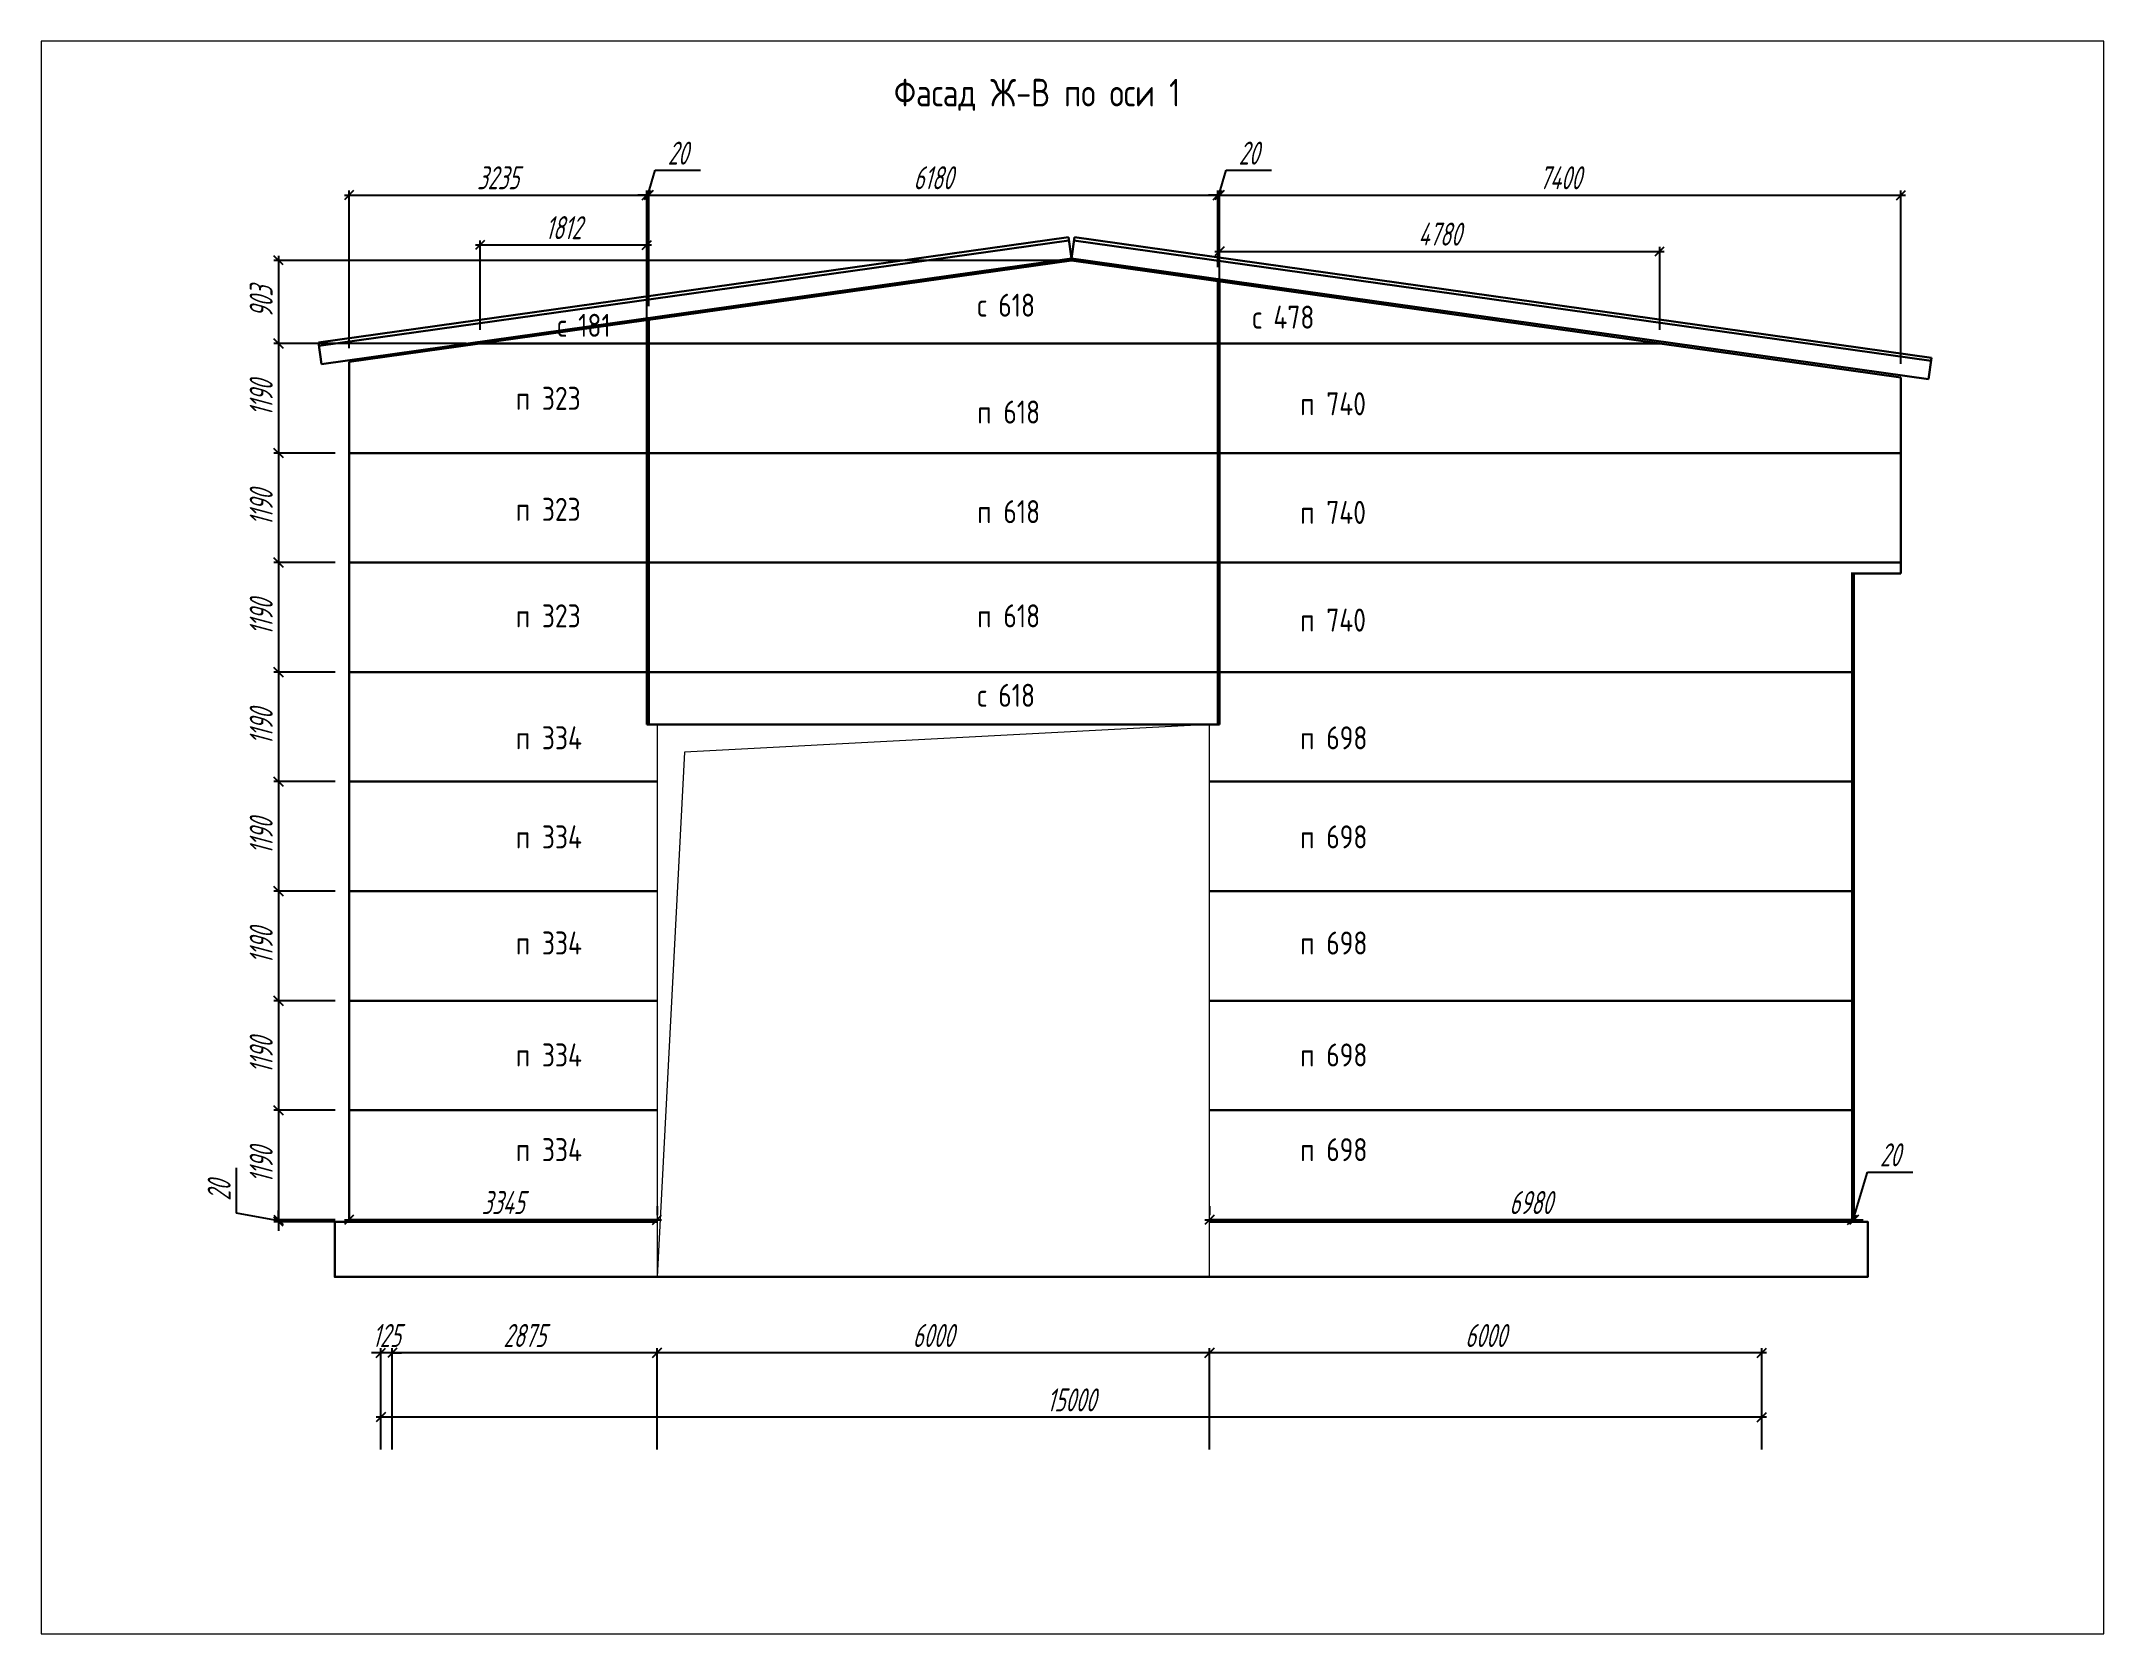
# Paper-space layout 'Лист1' of a CAD drawing. Header units: millimetres. Extents: x 107 to 331, y 94 to 267.
# The model-space entities are those that its viewports show. They can reach past a viewport. Long polylines and large blocks are cut down to what shows.
import ezdxf

# ---------------------------------------------------------------- set-up
doc = ezdxf.new("R2010")
doc.units = ezdxf.units.MM
for name, color, linetype, lineweight in [('_Окна_двери', 131, 'Continuous', 15), ('_Оси', 90, 'Continuous', 13), ('_Размеры', 120, 'Continuous', 13), ('_Сендвичи', 230, 'Continuous', 30), ('_Сендвичи кровля', 5, 'Continuous', 30), ('_Стены', 7, 'Continuous', 30), ('_Текст', 141, 'Continuous', 20), ('выноска', 7, 'Continuous', 13), ('Нумерация', 91, 'Continuous', 30), ('Нумерация 1000', 50, 'Continuous', 35)]:
    doc.layers.add(name, color=color, linetype=linetype, lineweight=lineweight)
doc.styles.add('Museo sans', font='CS_Gost2304.shx')
doc.styles.add('СПДС_размеры', font='spdswin.shx', dxfattribs={"width": 0.8, "oblique": 15})
doc.dimstyles.new('СПДС', dxfattribs={"dimtxt": 2.5, "dimasz": 1, "dimexe": 0.5, "dimexo": 1.5, "dimtad": 1, "dimdec": 0, "dimtxsty": 'СПДС_размеры', "dimblk": 'OBLIQUE', "dimcen": 2.5, "dimdle": 0.5, "dimadec": 8, "dimazin": 0, "dimtfac": 1, "dimtdec": 0, "dimtix": 1, "dimtmove": 0, "dimatfit": 3, "dimfxl": 1, "dimarcsym": 0})

# ---------------------------------------------------------------- blocks, each defined once
blk = doc.blocks.new('_Oblique')
at = {"layer": 'выноска', "color": 0, "lineweight": -2}
blk.add_line((-0.5, -0.5), (0.5, 0.5), dxfattribs=at)
blk = doc.blocks.new('*D286')
at = {"layer": '_Оси', "color": 0, "lineweight": -2, "transparency": 16777216}
for p, q in [((-138815, -136604), (-153915, -136604)), ((-153865, -136954), (-153865, -136554)), ((-138865, -136954), (-138865, -136554))]:
    blk.add_line(p, q, dxfattribs=at)
at = {"layer": 'Defpoints', "color": 0, "transparency": 16777216}
for p in [(-153865, -136604), (-153865, -137104), (-138865, -137104)]:
    blk.add_point(p, dxfattribs=at)
at = {"layer": '_Оси', "color": 0, "lineweight": -2, "transparency": 16777216, "xscale": 100, "yscale": 100, "zscale": 100, "rotation": 180}
blk.add_blockref('_Oblique', (-153865, -136604), dxfattribs=at)
at = {"layer": '_Оси', "color": 0, "lineweight": -2, "transparency": 16777216, "xscale": 100, "yscale": 100, "zscale": 100}
blk.add_blockref('_Oblique', (-138865, -136604), dxfattribs=at)
at = {"layer": '_Оси', "color": 0, "lineweight": 25, "transparency": 16777216, "insert": (-146365, -136416.5), "char_height": 250, "attachment_point": 5, "style": 'СПДС_размеры'}
blk.add_mtext('15000', dxfattribs=at)
blk = doc.blocks.new('*D287')
at = {"layer": '_Оси', "color": 0, "lineweight": -2, "transparency": 16777216}
for p, q in [((-138815, -135904), (-144915, -135904)), ((-144865, -136954), (-144865, -135854)), ((-138865, -136954), (-138865, -135854))]:
    blk.add_line(p, q, dxfattribs=at)
at = {"layer": 'Defpoints', "color": 0, "transparency": 16777216}
for p in [(-144865, -135904), (-144865, -137104), (-138865, -137104)]:
    blk.add_point(p, dxfattribs=at)
at = {"layer": '_Оси', "color": 0, "lineweight": -2, "transparency": 16777216, "xscale": 100, "yscale": 100, "zscale": 100, "rotation": 180}
blk.add_blockref('_Oblique', (-144865, -135904), dxfattribs=at)
at = {"layer": '_Оси', "color": 0, "lineweight": -2, "transparency": 16777216, "xscale": 100, "yscale": 100, "zscale": 100}
blk.add_blockref('_Oblique', (-138865, -135904), dxfattribs=at)
at = {"layer": '_Оси', "color": 0, "lineweight": 25, "transparency": 16777216, "insert": (-141865, -135716.5), "char_height": 250, "attachment_point": 5, "style": 'СПДС_размеры'}
blk.add_mtext('6000', dxfattribs=at)
blk = doc.blocks.new('*D288')
at = {"layer": '_Оси', "color": 0, "lineweight": -2, "transparency": 16777216}
for p, q in [((-144815, -135904), (-150915, -135904)), ((-150865, -136954), (-150865, -135854)), ((-144865, -136954), (-144865, -135854))]:
    blk.add_line(p, q, dxfattribs=at)
at = {"layer": 'Defpoints', "color": 0, "transparency": 16777216}
for p in [(-150865, -135904), (-150865, -137104), (-144865, -137104)]:
    blk.add_point(p, dxfattribs=at)
at = {"layer": '_Оси', "color": 0, "lineweight": -2, "transparency": 16777216, "xscale": 100, "yscale": 100, "zscale": 100, "rotation": 180}
blk.add_blockref('_Oblique', (-150865, -135904), dxfattribs=at)
at = {"layer": '_Оси', "color": 0, "lineweight": -2, "transparency": 16777216, "xscale": 100, "yscale": 100, "zscale": 100}
blk.add_blockref('_Oblique', (-144865, -135904), dxfattribs=at)
at = {"layer": '_Оси', "color": 0, "lineweight": 25, "transparency": 16777216, "insert": (-147865, -135716.5), "char_height": 250, "attachment_point": 5, "style": 'СПДС_размеры'}
blk.add_mtext('6000', dxfattribs=at)
blk = doc.blocks.new('*D289')
at = {"layer": '_Оси', "color": 0, "lineweight": -2, "transparency": 16777216}
for p, q in [((-150815, -135904), (-153790, -135904)), ((-153740, -136954), (-153740, -135854)), ((-150865, -136954), (-150865, -135854))]:
    blk.add_line(p, q, dxfattribs=at)
at = {"layer": 'Defpoints', "color": 0, "transparency": 16777216}
for p in [(-153740, -135904), (-153740, -137104), (-150865, -137104)]:
    blk.add_point(p, dxfattribs=at)
at = {"layer": '_Оси', "color": 0, "lineweight": -2, "transparency": 16777216, "xscale": 100, "yscale": 100, "zscale": 100, "rotation": 180}
blk.add_blockref('_Oblique', (-153740, -135904), dxfattribs=at)
at = {"layer": '_Оси', "color": 0, "lineweight": -2, "transparency": 16777216, "xscale": 100, "yscale": 100, "zscale": 100}
blk.add_blockref('_Oblique', (-150865, -135904), dxfattribs=at)
at = {"layer": '_Оси', "color": 0, "lineweight": 25, "transparency": 16777216, "insert": (-152302.5, -135716.5), "char_height": 250, "attachment_point": 5, "style": 'СПДС_размеры'}
blk.add_mtext('2875', dxfattribs=at)
blk = doc.blocks.new('*D290')
at = {"layer": '_Оси', "color": 0, "lineweight": -2, "transparency": 16777216}
for p, q in [((-153865, -135904), (-153965, -135904)), ((-153865, -136954), (-153865, -135854)), ((-153740, -135904), (-153865, -135904)), ((-153740, -136954), (-153740, -135854)), ((-153740, -135904), (-153640, -135904))]:
    blk.add_line(p, q, dxfattribs=at)
at = {"layer": 'Defpoints', "color": 0, "transparency": 16777216}
for p in [(-153865, -135904), (-153865, -137104), (-153740, -137104)]:
    blk.add_point(p, dxfattribs=at)
at = {"layer": '_Оси', "color": 0, "lineweight": -2, "transparency": 16777216, "xscale": 100, "yscale": 100, "zscale": 100}
blk.add_blockref('_Oblique', (-153865, -135904), dxfattribs=at)
at = {"layer": '_Оси', "color": 0, "lineweight": -2, "transparency": 16777216, "xscale": 100, "yscale": 100, "zscale": 100, "rotation": 180}
blk.add_blockref('_Oblique', (-153740, -135904), dxfattribs=at)
at = {"layer": '_Оси', "color": 0, "lineweight": 25, "transparency": 16777216, "insert": (-153802.5, -135716.5), "char_height": 250, "attachment_point": 5, "style": 'СПДС_размеры'}
blk.add_mtext('125', dxfattribs=at)
blk = doc.blocks.new('*U295')
at = {"color": 0, "ltscale": 100}
blk.add_lwpolyline([(0, 0), (6000, 0), (6000, 6000), (0, 6000)], close=True, dxfattribs=at)
blk.add_lwpolyline([(6000, 6000), (300, 5700), (0, 0)], dxfattribs=at)
blk = doc.blocks.new('*D296')
at = {"layer": '_Размеры', "color": 0, "lineweight": -2, "ltscale": 100, "transparency": 16777216}
for p, q in [((-152837, -123870), (-150925, -123870)), ((-152787, -124790), (-152787, -123820)), ((-150975, -124790), (-150975, -123820))]:
    blk.add_line(p, q, dxfattribs=at)
at = {"layer": 'Defpoints', "color": 0, "ltscale": 100, "transparency": 16777216}
for p in [(-150975, -123870), (-152787, -124940), (-150975, -124940)]:
    blk.add_point(p, dxfattribs=at)
at = {"layer": '_Размеры', "color": 0, "lineweight": -2, "ltscale": 100, "transparency": 16777216, "xscale": 100, "yscale": 100, "zscale": 100, "rotation": 180}
blk.add_blockref('_Oblique', (-152787, -123870), dxfattribs=at)
at = {"layer": '_Размеры', "color": 0, "lineweight": -2, "ltscale": 100, "transparency": 16777216, "xscale": 100, "yscale": 100, "zscale": 100}
blk.add_blockref('_Oblique', (-150975, -123870), dxfattribs=at)
at = {"layer": '_Размеры', "color": 0, "ltscale": 100, "transparency": 16777216, "insert": (-151881, -123682), "char_height": 250, "attachment_point": 5, "style": 'СПДС_размеры'}
blk.add_mtext('1812', dxfattribs=at)
blk = doc.blocks.new('*D299')
at = {"layer": '_Размеры', "color": 0, "lineweight": -2, "ltscale": 100, "transparency": 16777216}
for p, q in [((-154260, -123328), (-150925, -123328)), ((-154210, -124990), (-154210, -123278)), ((-150975, -124535), (-150975, -123278))]:
    blk.add_line(p, q, dxfattribs=at)
at = {"layer": 'Defpoints', "color": 0, "ltscale": 100, "transparency": 16777216}
for p in [(-150975, -123328), (-150975, -124685), (-154210, -125140)]:
    blk.add_point(p, dxfattribs=at)
at = {"layer": '_Размеры', "color": 0, "lineweight": -2, "ltscale": 100, "transparency": 16777216, "xscale": 100, "yscale": 100, "zscale": 100, "rotation": 180}
blk.add_blockref('_Oblique', (-154210, -123328), dxfattribs=at)
at = {"layer": '_Размеры', "color": 0, "lineweight": -2, "ltscale": 100, "transparency": 16777216, "xscale": 100, "yscale": 100, "zscale": 100}
blk.add_blockref('_Oblique', (-150975, -123328), dxfattribs=at)
at = {"layer": '_Размеры', "color": 0, "ltscale": 100, "transparency": 16777216, "insert": (-152592, -123140), "char_height": 250, "attachment_point": 5, "style": 'СПДС_размеры'}
blk.add_mtext('3235', dxfattribs=at)
blk = doc.blocks.new('*D300')
at = {"layer": '_Размеры', "color": 0, "lineweight": -2, "ltscale": 100, "transparency": 16777216}
for p, q in [((-150965, -123328), (-150884, -123059)), ((-150884, -123059), (-150391, -123059)), ((-150975, -123328), (-151075, -123328)), ((-150975, -124535), (-150975, -123278)), ((-150975, -123328), (-150955, -123328)), ((-150975, -123328), (-150955, -123328)), ((-150955, -124533), (-150955, -123278)), ((-150955, -123328), (-150855, -123328))]:
    blk.add_line(p, q, dxfattribs=at)
at = {"layer": 'Defpoints', "color": 0, "ltscale": 100, "transparency": 16777216}
for p in [(-150955, -123328), (-150975, -124685), (-150955, -124683)]:
    blk.add_point(p, dxfattribs=at)
at = {"layer": '_Размеры', "color": 0, "lineweight": -2, "ltscale": 100, "transparency": 16777216, "xscale": 100, "yscale": 100, "zscale": 100}
blk.add_blockref('_Oblique', (-150975, -123328), dxfattribs=at)
at = {"layer": '_Размеры', "color": 0, "lineweight": -2, "ltscale": 100, "transparency": 16777216, "xscale": 100, "yscale": 100, "zscale": 100, "rotation": 180}
blk.add_blockref('_Oblique', (-150955, -123328), dxfattribs=at)
at = {"layer": '_Размеры', "color": 0, "ltscale": 100, "transparency": 16777216, "insert": (-150638, -122872), "char_height": 250, "attachment_point": 5, "style": 'СПДС_размеры'}
blk.add_mtext('20', dxfattribs=at)
blk = doc.blocks.new('*D301')
at = {"layer": '_Размеры', "color": 0, "lineweight": -2, "ltscale": 100, "transparency": 16777216}
for p, q in [((-151005, -123328), (-144725, -123328)), ((-150955, -124533), (-150955, -123278)), ((-144775, -124112), (-144775, -123278))]:
    blk.add_line(p, q, dxfattribs=at)
at = {"layer": 'Defpoints', "color": 0, "ltscale": 100, "transparency": 16777216}
for p in [(-144775, -123328), (-144775, -124262), (-150955, -124683)]:
    blk.add_point(p, dxfattribs=at)
at = {"layer": '_Размеры', "color": 0, "lineweight": -2, "ltscale": 100, "transparency": 16777216, "xscale": 100, "yscale": 100, "zscale": 100, "rotation": 180}
blk.add_blockref('_Oblique', (-150955, -123328), dxfattribs=at)
at = {"layer": '_Размеры', "color": 0, "lineweight": -2, "ltscale": 100, "transparency": 16777216, "xscale": 100, "yscale": 100, "zscale": 100}
blk.add_blockref('_Oblique', (-144775, -123328), dxfattribs=at)
at = {"layer": '_Размеры', "color": 0, "ltscale": 100, "transparency": 16777216, "insert": (-147865, -123140), "char_height": 250, "attachment_point": 5, "style": 'СПДС_размеры'}
blk.add_mtext('6180', dxfattribs=at)
blk = doc.blocks.new('*D302')
at = {"layer": '_Размеры', "color": 0, "lineweight": -2, "ltscale": 100, "transparency": 16777216}
for p, q in [((-144765, -123328), (-144684, -123059)), ((-144684, -123059), (-144191, -123059)), ((-144775, -123328), (-144875, -123328)), ((-144775, -124112), (-144775, -123278)), ((-144775, -123328), (-144755, -123328)), ((-144775, -123328), (-144755, -123328)), ((-144755, -124115), (-144755, -123278)), ((-144755, -123328), (-144655, -123328))]:
    blk.add_line(p, q, dxfattribs=at)
at = {"layer": 'Defpoints', "color": 0, "ltscale": 100, "transparency": 16777216}
for p in [(-144755, -123328), (-144775, -124262), (-144755, -124265)]:
    blk.add_point(p, dxfattribs=at)
at = {"layer": '_Размеры', "color": 0, "lineweight": -2, "ltscale": 100, "transparency": 16777216, "xscale": 100, "yscale": 100, "zscale": 100}
blk.add_blockref('_Oblique', (-144775, -123328), dxfattribs=at)
at = {"layer": '_Размеры', "color": 0, "lineweight": -2, "ltscale": 100, "transparency": 16777216, "xscale": 100, "yscale": 100, "zscale": 100, "rotation": 180}
blk.add_blockref('_Oblique', (-144755, -123328), dxfattribs=at)
at = {"layer": '_Размеры', "color": 0, "ltscale": 100, "transparency": 16777216, "insert": (-144438, -122872), "char_height": 250, "attachment_point": 5, "style": 'СПДС_размеры'}
blk.add_mtext('20', dxfattribs=at)
blk = doc.blocks.new('*D303')
at = {"layer": '_Размеры', "color": 0, "lineweight": -2, "ltscale": 100, "transparency": 16777216}
for p, q in [((-144805, -123328), (-137305, -123328)), ((-144755, -124115), (-144755, -123278)), ((-137355, -125160), (-137355, -123278))]:
    blk.add_line(p, q, dxfattribs=at)
at = {"layer": 'Defpoints', "color": 0, "ltscale": 100, "transparency": 16777216}
for p in [(-137355, -123328), (-144755, -124265), (-137355, -125310)]:
    blk.add_point(p, dxfattribs=at)
at = {"layer": '_Размеры', "color": 0, "lineweight": -2, "ltscale": 100, "transparency": 16777216, "xscale": 100, "yscale": 100, "zscale": 100, "rotation": 180}
blk.add_blockref('_Oblique', (-144755, -123328), dxfattribs=at)
at = {"layer": '_Размеры', "color": 0, "lineweight": -2, "ltscale": 100, "transparency": 16777216, "xscale": 100, "yscale": 100, "zscale": 100}
blk.add_blockref('_Oblique', (-137355, -123328), dxfattribs=at)
at = {"layer": '_Размеры', "color": 0, "ltscale": 100, "transparency": 16777216, "insert": (-141055, -123140), "char_height": 250, "attachment_point": 5, "style": 'СПДС_размеры'}
blk.add_mtext('7400', dxfattribs=at)
blk = doc.blocks.new('*D304')
at = {"layer": '_Размеры', "color": 0, "lineweight": -2, "ltscale": 100, "transparency": 16777216}
for p, q in [((-144805, -123939), (-139925, -123939)), ((-144755, -124790), (-144755, -123889)), ((-139975, -124790), (-139975, -123889))]:
    blk.add_line(p, q, dxfattribs=at)
at = {"layer": 'Defpoints', "color": 0, "ltscale": 100, "transparency": 16777216}
for p in [(-139975, -123939), (-144755, -124940), (-139975, -124940)]:
    blk.add_point(p, dxfattribs=at)
at = {"layer": '_Размеры', "color": 0, "lineweight": -2, "ltscale": 100, "transparency": 16777216, "xscale": 100, "yscale": 100, "zscale": 100, "rotation": 180}
blk.add_blockref('_Oblique', (-144755, -123939), dxfattribs=at)
at = {"layer": '_Размеры', "color": 0, "lineweight": -2, "ltscale": 100, "transparency": 16777216, "xscale": 100, "yscale": 100, "zscale": 100}
blk.add_blockref('_Oblique', (-139975, -123939), dxfattribs=at)
at = {"layer": '_Размеры', "color": 0, "ltscale": 100, "transparency": 16777216, "insert": (-142365, -123752), "char_height": 250, "attachment_point": 5, "style": 'СПДС_размеры'}
blk.add_mtext('4780', dxfattribs=at)
blk = doc.blocks.new('*D305')
at = {"layer": '_Размеры', "color": 0, "lineweight": -2, "ltscale": 100, "transparency": 16777216}
for p, q in [((-154210, -134310), (-154210, -134410)), ((-150865, -134310), (-150865, -134410)), ((-154260, -134460), (-150815, -134460))]:
    blk.add_line(p, q, dxfattribs=at)
at = {"layer": 'Defpoints', "color": 0, "ltscale": 100, "transparency": 16777216}
for p in [(-154210, -134460), (-150865, -134460), (-150865, -134460)]:
    blk.add_point(p, dxfattribs=at)
at = {"layer": '_Размеры', "color": 0, "lineweight": -2, "ltscale": 100, "transparency": 16777216, "xscale": 100, "yscale": 100, "zscale": 100, "rotation": 180}
blk.add_blockref('_Oblique', (-154210, -134460), dxfattribs=at)
at = {"layer": '_Размеры', "color": 0, "lineweight": -2, "ltscale": 100, "transparency": 16777216, "xscale": 100, "yscale": 100, "zscale": 100}
blk.add_blockref('_Oblique', (-150865, -134460), dxfattribs=at)
at = {"layer": '_Размеры', "color": 0, "ltscale": 100, "transparency": 16777216, "insert": (-152537.5, -134272.5), "char_height": 250, "attachment_point": 5, "style": 'СПДС_размеры'}
blk.add_mtext('3345', dxfattribs=at)
blk = doc.blocks.new('*D306')
at = {"layer": '_Размеры', "color": 0, "lineweight": -2, "ltscale": 100, "transparency": 16777216}
for p, q in [((-144865, -134310), (-144865, -134410)), ((-137885, -134310), (-137885, -134410)), ((-144915, -134460), (-137835, -134460))]:
    blk.add_line(p, q, dxfattribs=at)
at = {"layer": 'Defpoints', "color": 0, "ltscale": 100, "transparency": 16777216}
for p in [(-144865, -134460), (-137885, -134460), (-137885, -134460)]:
    blk.add_point(p, dxfattribs=at)
at = {"layer": '_Размеры', "color": 0, "lineweight": -2, "ltscale": 100, "transparency": 16777216, "xscale": 100, "yscale": 100, "zscale": 100, "rotation": 180}
blk.add_blockref('_Oblique', (-144865, -134460), dxfattribs=at)
at = {"layer": '_Размеры', "color": 0, "lineweight": -2, "ltscale": 100, "transparency": 16777216, "xscale": 100, "yscale": 100, "zscale": 100}
blk.add_blockref('_Oblique', (-137885, -134460), dxfattribs=at)
at = {"layer": '_Размеры', "color": 0, "ltscale": 100, "transparency": 16777216, "insert": (-141375, -134272.5), "char_height": 250, "attachment_point": 5, "style": 'СПДС_размеры'}
blk.add_mtext('6980', dxfattribs=at)
blk = doc.blocks.new('*D307')
at = {"layer": '_Размеры', "color": 0, "lineweight": -2, "ltscale": 100, "transparency": 16777216}
for p, q in [((-137875, -134460), (-137719, -133941)), ((-137719, -133941), (-137226, -133941)), ((-137885, -134310), (-137885, -134410)), ((-137865, -134310), (-137865, -134410)), ((-137885, -134460), (-137985, -134460)), ((-137885, -134460), (-137865, -134460)), ((-137885, -134460), (-137865, -134460)), ((-137865, -134460), (-137765, -134460))]:
    blk.add_line(p, q, dxfattribs=at)
at = {"layer": 'Defpoints', "color": 0, "ltscale": 100, "transparency": 16777216}
for p in [(-137885, -134460), (-137865, -134460), (-137865, -134460)]:
    blk.add_point(p, dxfattribs=at)
at = {"layer": '_Размеры', "color": 0, "lineweight": -2, "ltscale": 100, "transparency": 16777216, "xscale": 100, "yscale": 100, "zscale": 100}
blk.add_blockref('_Oblique', (-137885, -134460), dxfattribs=at)
at = {"layer": '_Размеры', "color": 0, "lineweight": -2, "ltscale": 100, "transparency": 16777216, "xscale": 100, "yscale": 100, "zscale": 100, "rotation": 180}
blk.add_blockref('_Oblique', (-137865, -134460), dxfattribs=at)
at = {"layer": '_Размеры', "color": 0, "ltscale": 100, "transparency": 16777216, "insert": (-137473, -133754), "char_height": 250, "attachment_point": 5, "style": 'СПДС_размеры'}
blk.add_mtext('20', dxfattribs=at)
blk = doc.blocks.new('*D308')
at = {"layer": '_Размеры', "color": 0, "lineweight": -2, "ltscale": 100, "transparency": 16777216}
for p, q in [((-146515, -124037), (-155026, -124037)), ((-154976, -123987), (-154976, -124990)), ((-152937, -124940), (-155026, -124940))]:
    blk.add_line(p, q, dxfattribs=at)
at = {"layer": 'Defpoints', "color": 0, "ltscale": 100, "transparency": 16777216}
for p in [(-146365, -124037), (-154976, -124940), (-152787, -124940)]:
    blk.add_point(p, dxfattribs=at)
at = {"layer": '_Размеры', "color": 0, "lineweight": -2, "ltscale": 100, "transparency": 16777216, "xscale": 100, "yscale": 100, "zscale": 100}
for p, rotation in [((-154976, -124037), 90), ((-154976, -124940), 270)]:
    blk.add_blockref('_Oblique', p, dxfattribs=dict(at, rotation=rotation))
at = {"layer": '_Размеры', "color": 0, "ltscale": 100, "transparency": 16777216, "insert": (-155164, -124489), "char_height": 250, "attachment_point": 5, "rotation": 90, "style": 'СПДС_размеры'}
blk.add_mtext('903', dxfattribs=at)
blk = doc.blocks.new('*D309')
at = {"layer": '_Размеры', "color": 0, "lineweight": -2, "ltscale": 100, "transparency": 16777216}
for p, q in [((-152937, -124940), (-155026, -124940)), ((-154976, -124890), (-154976, -126180)), ((-154360, -126130), (-155026, -126130))]:
    blk.add_line(p, q, dxfattribs=at)
at = {"layer": 'Defpoints', "color": 0, "ltscale": 100, "transparency": 16777216}
for p in [(-152787, -124940), (-154976, -126130), (-154210, -126130)]:
    blk.add_point(p, dxfattribs=at)
at = {"layer": '_Размеры', "color": 0, "lineweight": -2, "ltscale": 100, "transparency": 16777216, "xscale": 100, "yscale": 100, "zscale": 100}
for p, rotation in [((-154976, -124940), 90), ((-154976, -126130), 270)]:
    blk.add_blockref('_Oblique', p, dxfattribs=dict(at, rotation=rotation))
at = {"layer": '_Размеры', "color": 0, "ltscale": 100, "transparency": 16777216, "insert": (-155164, -125535), "char_height": 250, "attachment_point": 5, "rotation": 90, "style": 'СПДС_размеры'}
blk.add_mtext('1190', dxfattribs=at)
blk = doc.blocks.new('*D310')
at = {"layer": '_Размеры', "color": 0, "lineweight": -2, "ltscale": 100, "transparency": 16777216}
for p, q in [((-154976, -126080), (-154976, -127370)), ((-154360, -126130), (-155026, -126130)), ((-154360, -127320), (-155026, -127320))]:
    blk.add_line(p, q, dxfattribs=at)
at = {"layer": 'Defpoints', "color": 0, "ltscale": 100, "transparency": 16777216}
for p in [(-154210, -126130), (-154976, -127320), (-154210, -127320)]:
    blk.add_point(p, dxfattribs=at)
at = {"layer": '_Размеры', "color": 0, "lineweight": -2, "ltscale": 100, "transparency": 16777216, "xscale": 100, "yscale": 100, "zscale": 100}
for p, rotation in [((-154976, -126130), 90), ((-154976, -127320), 270)]:
    blk.add_blockref('_Oblique', p, dxfattribs=dict(at, rotation=rotation))
at = {"layer": '_Размеры', "color": 0, "ltscale": 100, "transparency": 16777216, "insert": (-155163.5, -126725), "char_height": 250, "attachment_point": 5, "rotation": 90, "style": 'СПДС_размеры'}
blk.add_mtext('1190', dxfattribs=at)
blk = doc.blocks.new('*D311')
at = {"layer": '_Размеры', "color": 0, "lineweight": -2, "ltscale": 100, "transparency": 16777216}
for p, q in [((-154360, -127320), (-155026, -127320)), ((-154976, -127270), (-154976, -128560)), ((-154360, -128510), (-155026, -128510))]:
    blk.add_line(p, q, dxfattribs=at)
at = {"layer": 'Defpoints', "color": 0, "ltscale": 100, "transparency": 16777216}
for p in [(-154210, -127320), (-154976, -128510), (-154210, -128510)]:
    blk.add_point(p, dxfattribs=at)
at = {"layer": '_Размеры', "color": 0, "lineweight": -2, "ltscale": 100, "transparency": 16777216, "xscale": 100, "yscale": 100, "zscale": 100}
for p, rotation in [((-154976, -127320), 90), ((-154976, -128510), 270)]:
    blk.add_blockref('_Oblique', p, dxfattribs=dict(at, rotation=rotation))
at = {"layer": '_Размеры', "color": 0, "ltscale": 100, "transparency": 16777216, "insert": (-155163.5, -127915), "char_height": 250, "attachment_point": 5, "rotation": 90, "style": 'СПДС_размеры'}
blk.add_mtext('1190', dxfattribs=at)
blk = doc.blocks.new('*D312')
at = {"layer": '_Размеры', "color": 0, "lineweight": -2, "ltscale": 100, "transparency": 16777216}
for p, q in [((-154360, -128510), (-155026, -128510)), ((-154976, -128460), (-154976, -129750)), ((-154360, -129700), (-155026, -129700))]:
    blk.add_line(p, q, dxfattribs=at)
at = {"layer": 'Defpoints', "color": 0, "ltscale": 100, "transparency": 16777216}
for p in [(-154210, -128510), (-154976, -129700), (-154210, -129700)]:
    blk.add_point(p, dxfattribs=at)
at = {"layer": '_Размеры', "color": 0, "lineweight": -2, "ltscale": 100, "transparency": 16777216, "xscale": 100, "yscale": 100, "zscale": 100}
for p, rotation in [((-154976, -128510), 90), ((-154976, -129700), 270)]:
    blk.add_blockref('_Oblique', p, dxfattribs=dict(at, rotation=rotation))
at = {"layer": '_Размеры', "color": 0, "ltscale": 100, "transparency": 16777216, "insert": (-155163.5, -129105), "char_height": 250, "attachment_point": 5, "rotation": 90, "style": 'СПДС_размеры'}
blk.add_mtext('1190', dxfattribs=at)
blk = doc.blocks.new('*D313')
at = {"layer": '_Размеры', "color": 0, "lineweight": -2, "ltscale": 100, "transparency": 16777216}
for p, q in [((-154976, -129650), (-154976, -130940)), ((-154360, -129700), (-155026, -129700)), ((-154360, -130890), (-155026, -130890))]:
    blk.add_line(p, q, dxfattribs=at)
at = {"layer": 'Defpoints', "color": 0, "ltscale": 100, "transparency": 16777216}
for p in [(-154210, -129700), (-154976, -130890), (-154210, -130890)]:
    blk.add_point(p, dxfattribs=at)
at = {"layer": '_Размеры', "color": 0, "lineweight": -2, "ltscale": 100, "transparency": 16777216, "xscale": 100, "yscale": 100, "zscale": 100}
for p, rotation in [((-154976, -129700), 90), ((-154976, -130890), 270)]:
    blk.add_blockref('_Oblique', p, dxfattribs=dict(at, rotation=rotation))
at = {"layer": '_Размеры', "color": 0, "ltscale": 100, "transparency": 16777216, "insert": (-155163.5, -130295), "char_height": 250, "attachment_point": 5, "rotation": 90, "style": 'СПДС_размеры'}
blk.add_mtext('1190', dxfattribs=at)
blk = doc.blocks.new('*D314')
at = {"layer": '_Размеры', "color": 0, "lineweight": -2, "ltscale": 100, "transparency": 16777216}
for p, q in [((-154360, -130890), (-155026, -130890)), ((-154976, -130840), (-154976, -132130)), ((-154360, -132080), (-155026, -132080))]:
    blk.add_line(p, q, dxfattribs=at)
at = {"layer": 'Defpoints', "color": 0, "ltscale": 100, "transparency": 16777216}
for p in [(-154210, -130890), (-154976, -132080), (-154210, -132080)]:
    blk.add_point(p, dxfattribs=at)
at = {"layer": '_Размеры', "color": 0, "lineweight": -2, "ltscale": 100, "transparency": 16777216, "xscale": 100, "yscale": 100, "zscale": 100}
for p, rotation in [((-154976, -130890), 90), ((-154976, -132080), 270)]:
    blk.add_blockref('_Oblique', p, dxfattribs=dict(at, rotation=rotation))
at = {"layer": '_Размеры', "color": 0, "ltscale": 100, "transparency": 16777216, "insert": (-155163.5, -131485), "char_height": 250, "attachment_point": 5, "rotation": 90, "style": 'СПДС_размеры'}
blk.add_mtext('1190', dxfattribs=at)
blk = doc.blocks.new('*D315')
at = {"layer": '_Размеры', "color": 0, "lineweight": -2, "ltscale": 100, "transparency": 16777216}
for p, q in [((-154360, -132080), (-155026, -132080)), ((-154976, -132030), (-154976, -133320)), ((-154360, -133270), (-155026, -133270))]:
    blk.add_line(p, q, dxfattribs=at)
at = {"layer": 'Defpoints', "color": 0, "ltscale": 100, "transparency": 16777216}
for p in [(-154210, -132080), (-154976, -133270), (-154210, -133270)]:
    blk.add_point(p, dxfattribs=at)
at = {"layer": '_Размеры', "color": 0, "lineweight": -2, "ltscale": 100, "transparency": 16777216, "xscale": 100, "yscale": 100, "zscale": 100}
for p, rotation in [((-154976, -132080), 90), ((-154976, -133270), 270)]:
    blk.add_blockref('_Oblique', p, dxfattribs=dict(at, rotation=rotation))
at = {"layer": '_Размеры', "color": 0, "ltscale": 100, "transparency": 16777216, "insert": (-155163.5, -132675), "char_height": 250, "attachment_point": 5, "rotation": 90, "style": 'СПДС_размеры'}
blk.add_mtext('1190', dxfattribs=at)
blk = doc.blocks.new('*D316')
at = {"layer": '_Размеры', "color": 0, "lineweight": -2, "ltscale": 100, "transparency": 16777216}
for p, q in [((-154360, -133270), (-155026, -133270)), ((-154976, -133220), (-154976, -134510)), ((-154360, -134460), (-155026, -134460))]:
    blk.add_line(p, q, dxfattribs=at)
at = {"layer": 'Defpoints', "color": 0, "ltscale": 100, "transparency": 16777216}
for p in [(-154210, -133270), (-154976, -134460), (-154210, -134460)]:
    blk.add_point(p, dxfattribs=at)
at = {"layer": '_Размеры', "color": 0, "lineweight": -2, "ltscale": 100, "transparency": 16777216, "xscale": 100, "yscale": 100, "zscale": 100}
for p, rotation in [((-154976, -133270), 90), ((-154976, -134460), 270)]:
    blk.add_blockref('_Oblique', p, dxfattribs=dict(at, rotation=rotation))
at = {"layer": '_Размеры', "color": 0, "ltscale": 100, "transparency": 16777216, "insert": (-155163.5, -133865), "char_height": 250, "attachment_point": 5, "rotation": 90, "style": 'СПДС_размеры'}
blk.add_mtext('1190', dxfattribs=at)
blk = doc.blocks.new('*D317')
at = {"layer": '_Размеры', "color": 0, "lineweight": -2, "ltscale": 100, "transparency": 16777216}
for p, q in [((-155432, -134389), (-155432, -133896)), ((-154976, -134470), (-155432, -134389)), ((-154976, -134460), (-154976, -134360)), ((-154360, -134460), (-155026, -134460)), ((-154015, -134480), (-155026, -134480)), ((-154976, -134460), (-154976, -134480)), ((-154976, -134460), (-154976, -134480)), ((-154976, -134480), (-154976, -134580))]:
    blk.add_line(p, q, dxfattribs=at)
at = {"layer": 'Defpoints', "color": 0, "ltscale": 100, "transparency": 16777216}
for p in [(-154976, -134480), (-154210, -134460), (-153865, -134480)]:
    blk.add_point(p, dxfattribs=at)
at = {"layer": '_Размеры', "color": 0, "lineweight": -2, "ltscale": 100, "transparency": 16777216, "xscale": 100, "yscale": 100, "zscale": 100}
for p, rotation in [((-154976, -134460), 270), ((-154976, -134480), 90)]:
    blk.add_blockref('_Oblique', p, dxfattribs=dict(at, rotation=rotation))
at = {"layer": '_Размеры', "color": 0, "ltscale": 100, "transparency": 16777216, "insert": (-155620, -134143), "char_height": 250, "attachment_point": 5, "rotation": 90, "style": 'СПДС_размеры'}
blk.add_mtext('20', dxfattribs=at)

msp = doc.modelspace()

# ---------------------------------------------------------------- linework, layer by layer
at = {"layer": '_Сендвичи', "ltscale": 100}
for p, q in [((-154210, -125140), (-146365, -124037.5)), ((-137355, -125310), (-146365, -124037.5)), ((-144775, -129080), (-144775, -124262)), ((-144755, -129080), (-144755, -124264.8)), ((-150975, -129080), (-150975, -124685.4)), ((-150955, -129080), (-150955, -124682.5)), ((-152786.9, -124940), (-139974.7, -124940)), ((-154210, -125140), (-154210, -134460)), ((-137355, -127440), (-137355, -125310)), ((-154210, -126130), (-137355, -126130)), ((-154210, -127320), (-137355, -127320)), ((-137885, -134460), (-137885, -127429)), ((-137885, -127440), (-137355, -127440)), ((-154210, -128510), (-137885, -128510)), ((-150975, -129080), (-144755, -129080)), ((-154210, -129700), (-150865, -129700)), ((-144865, -129700), (-137885, -129700)), ((-154210, -130890), (-150865, -130890)), ((-144865, -130890), (-137885, -130890)), ((-154210, -132080), (-150865, -132080)), ((-144865, -132080), (-137885, -132080)), ((-154210, -133270), (-150865, -133270)), ((-144865, -133270), (-137885, -133270)), ((-154210, -134460), (-150865, -134460)), ((-144865, -134460), (-137885, -134460))]:
    msp.add_line(p, q, dxfattribs=at)
at = {"layer": '_Сендвичи кровля', "ltscale": 100}
for p, q in [((-154542.7, -124930.5), (-146397.7, -123785.8)), ((-154537.8, -124965.2), (-146392.8, -123820.5)), ((-146365, -124018.5), (-146397.7, -123785.8)), ((-146365, -124018.5), (-146332.3, -123785.8)), ((-137027.2, -125128.9), (-146337.2, -123820.5)), ((-137022.3, -125094.3), (-146332.3, -123785.8)), ((-154510, -125163.2), (-146365, -124018.5)), ((-137055, -125327), (-146365, -124018.5)), ((-154542.7, -124930.5), (-154510, -125163.2)), ((-137055, -125327), (-137022.3, -125094.3))]:
    msp.add_line(p, q, dxfattribs=at)
at = {"layer": '_Стены', "ltscale": 100}
msp.add_line((-137865, -134460), (-137865, -127440), dxfattribs=at)
msp.add_lwpolyline([(-150865, -134480), (-154365, -134480), (-154365, -135080), (-137715, -135080), (-137715, -134480), (-144865, -134480)], dxfattribs=at)

# ---------------------------------------------------------------- block references
at = {"layer": '_Окна_двери', "ltscale": 100}
msp.add_blockref('*U295', (-150865, -135080), dxfattribs=at)

# ---------------------------------------------------------------- texts
at = {"layer": '_Текст', "linetype": 'Continuous', "ltscale": 100, "style": 'Museo sans'}
msp.add_text('Фасад Ж-В по оси 1', height=300, dxfattribs=at).set_placement((-148291, -122365))
at = {"layer": 'Нумерация', "linetype": 'Continuous', "ltscale": 100, "style": 'Museo sans'}
for s, p in [('п 323', (-152399, -125661)), ('п 618', (-147387, -125810)), ('п 740', (-143880, -125720)), ('п 323', (-152399, -126867)), ('п 618', (-147387, -126892)), ('п 740', (-143880, -126900)), ('п 323', (-152399, -128024)), ('п 618', (-147387, -128024)), ('п 740', (-143880, -128070)), ('п 334', (-152399, -129349)), ('п 698', (-143880, -129349)), ('п 334', (-152399, -130425)), ('п 698', (-143880, -130425)), ('п 334', (-152399, -131578)), ('п 698', (-143880, -131578)), ('п 334', (-152399, -132794)), ('п 698', (-143880, -132794)), ('п 334', (-152399, -133823)), ('п 698', (-143880, -133823))]:
    msp.add_text(s, height=250, dxfattribs=at).set_placement(p)
at = {"layer": 'Нумерация 1000', "linetype": 'Continuous', "ltscale": 100, "style": 'Museo sans'}
for s, p in [('с 618', (-147387, -124649)), ('с 478', (-144399, -124779)), ('с 181', (-151950, -124868)), ('с 618', (-147387, -128887))]:
    msp.add_text(s, height=250, dxfattribs=at).set_placement(p)

# ---------------------------------------------------------------- dimensions: what is measured, and where the dimension line sits
at = {"layer": '_Оси', "lineweight": 25}
for base, p1, p2, picture, middle in [((-153865, -135904), (-153740, -137104), (-153865, -137104), '*D290', (-153802.5, -135716.5)), ((-153740, -135904), (-150865, -137104), (-153740, -137104), '*D289', (-152302.5, -135716.5)), ((-150865, -135904), (-144865, -137104), (-150865, -137104), '*D288', (-147865, -135716.5)), ((-144865, -135904), (-138865, -137104), (-144865, -137104), '*D287', (-141865, -135716.5)), ((-153865, -136604), (-138865, -137104), (-153865, -137104), '*D286', (-146365, -136416.5))]:
    dim = msp.add_linear_dim(base=base, p1=p1, p2=p2, dimstyle='СПДС', override={"dimscale": 100}, dxfattribs=at)
    dim.commit()
    dim.dimension.update_dxf_attribs({"geometry": picture, "text_midpoint": middle})
at = {"layer": '_Размеры', "ltscale": 100}
for base, p1, p2, override, picture, middle in [((-150955, -123328), (-150975, -124685.4), (-150955, -124682.5), {"dimscale": 100, "dimtix": 0, "dimtmove": 1}, '*D300', (-150821.9, -122871.8)), ((-144755, -123328), (-144775, -124262), (-144755, -124264.8), {"dimscale": 100, "dimtix": 0, "dimtmove": 1}, '*D302', (-144621.9, -122871.8)), ((-150975, -123328), (-154210, -125140), (-150975, -124685.4), {"dimscale": 100, "dimtix": 0, "dimtmove": 1}, '*D299', (-152592.5, -123140.5)), ((-144775, -123328), (-150955, -124682.5), (-144775, -124262), {"dimscale": 100, "dimtix": 0, "dimtmove": 1}, '*D301', (-147865, -123140.5)), ((-137355, -123328), (-144755, -124264.8), (-137355, -125310), {"dimscale": 100, "dimtix": 0, "dimtmove": 1}, '*D303', (-141055, -123140.5)), ((-150975, -123870), (-152786.9, -124940), (-150975, -124940), {"dimscale": 100}, '*D296', (-151881, -123682.5)), ((-139974.7, -123939), (-144755, -124940), (-139974.7, -124940), {"dimscale": 100, "dimtix": 0, "dimtmove": 1}, '*D304', (-142364.9, -123751.5)), ((-137865, -134460), (-137885, -134460), (-137865, -134460), {"dimscale": 100, "dimtix": 0, "dimtmove": 1}, '*D307', (-137656.9, -133753.8)), ((-150865, -134460), (-154210, -134460), (-150865, -134460), {"dimscale": 100, "dimtix": 0, "dimtmove": 1}, '*D305', (-152537.5, -134272.5)), ((-137885, -134460), (-144865, -134460), (-137885, -134460), {"dimscale": 100, "dimtix": 0, "dimtmove": 1}, '*D306', (-141375, -134272.5))]:
    dim = msp.add_linear_dim(base=base, p1=p1, p2=p2, dimstyle='СПДС', override=override, dxfattribs=at)
    dim.commit()
    dim.dimension.update_dxf_attribs({"geometry": picture, "text_midpoint": middle})
for base, p1, p2, picture, middle in [((-154976, -124940), (-146365, -124037.4583), (-152786.918, -124940), '*D308', (-155163.5, -124488.7291)), ((-154976, -126130), (-152786.9, -124940), (-154210, -126130), '*D309', (-155163.5, -125535)), ((-154976, -127320), (-154210, -126130), (-154210, -127320), '*D310', (-155163.5, -126725)), ((-154976, -128510), (-154210, -127320), (-154210, -128510), '*D311', (-155163.5, -127915)), ((-154976, -129700), (-154210, -128510), (-154210, -129700), '*D312', (-155163.5, -129105)), ((-154976, -130890), (-154210, -129700), (-154210, -130890), '*D313', (-155163.5, -130295)), ((-154976, -132080), (-154210, -130890), (-154210, -132080), '*D314', (-155163.5, -131485)), ((-154976, -133270), (-154210, -132080), (-154210, -133270), '*D315', (-155163.5, -132675)), ((-154976, -134460), (-154210, -133270), (-154210, -134460), '*D316', (-155163.5, -133865))]:
    dim = msp.add_linear_dim(base=base, p1=p1, p2=p2, angle=90, dimstyle='СПДС', override={"dimscale": 100, "dimtix": 0, "dimtmove": 1}, dxfattribs=at)
    dim.commit()
    dim.dimension.update_dxf_attribs({"geometry": picture, "text_midpoint": middle})
dim = msp.add_linear_dim(base=(-154976, -134480), p1=(-154210, -134460), p2=(-153865, -134480), angle=90, dimstyle='СПДС', override={"dimscale": 100, "dimtix": 0, "dimtmove": 1}, dxfattribs=at)
dim.commit()
dim.dimension.update_dxf_attribs({"geometry": '*D317', "text_midpoint": (-155432.2, -134326.9), "dimtype": 160})

psp = doc.layouts.new('Лист1')

# ---------------------------------------------------------------- viewports
at = {"layer": 'Defpoints', "ltscale": 100}
psp.add_viewport(center=(219, 180.5), size=(224, 173), view_center_point=(-146352.54, -130306.65), view_height=17300.0002, dxfattribs=at)

doc.saveas('drawing.dxf')
